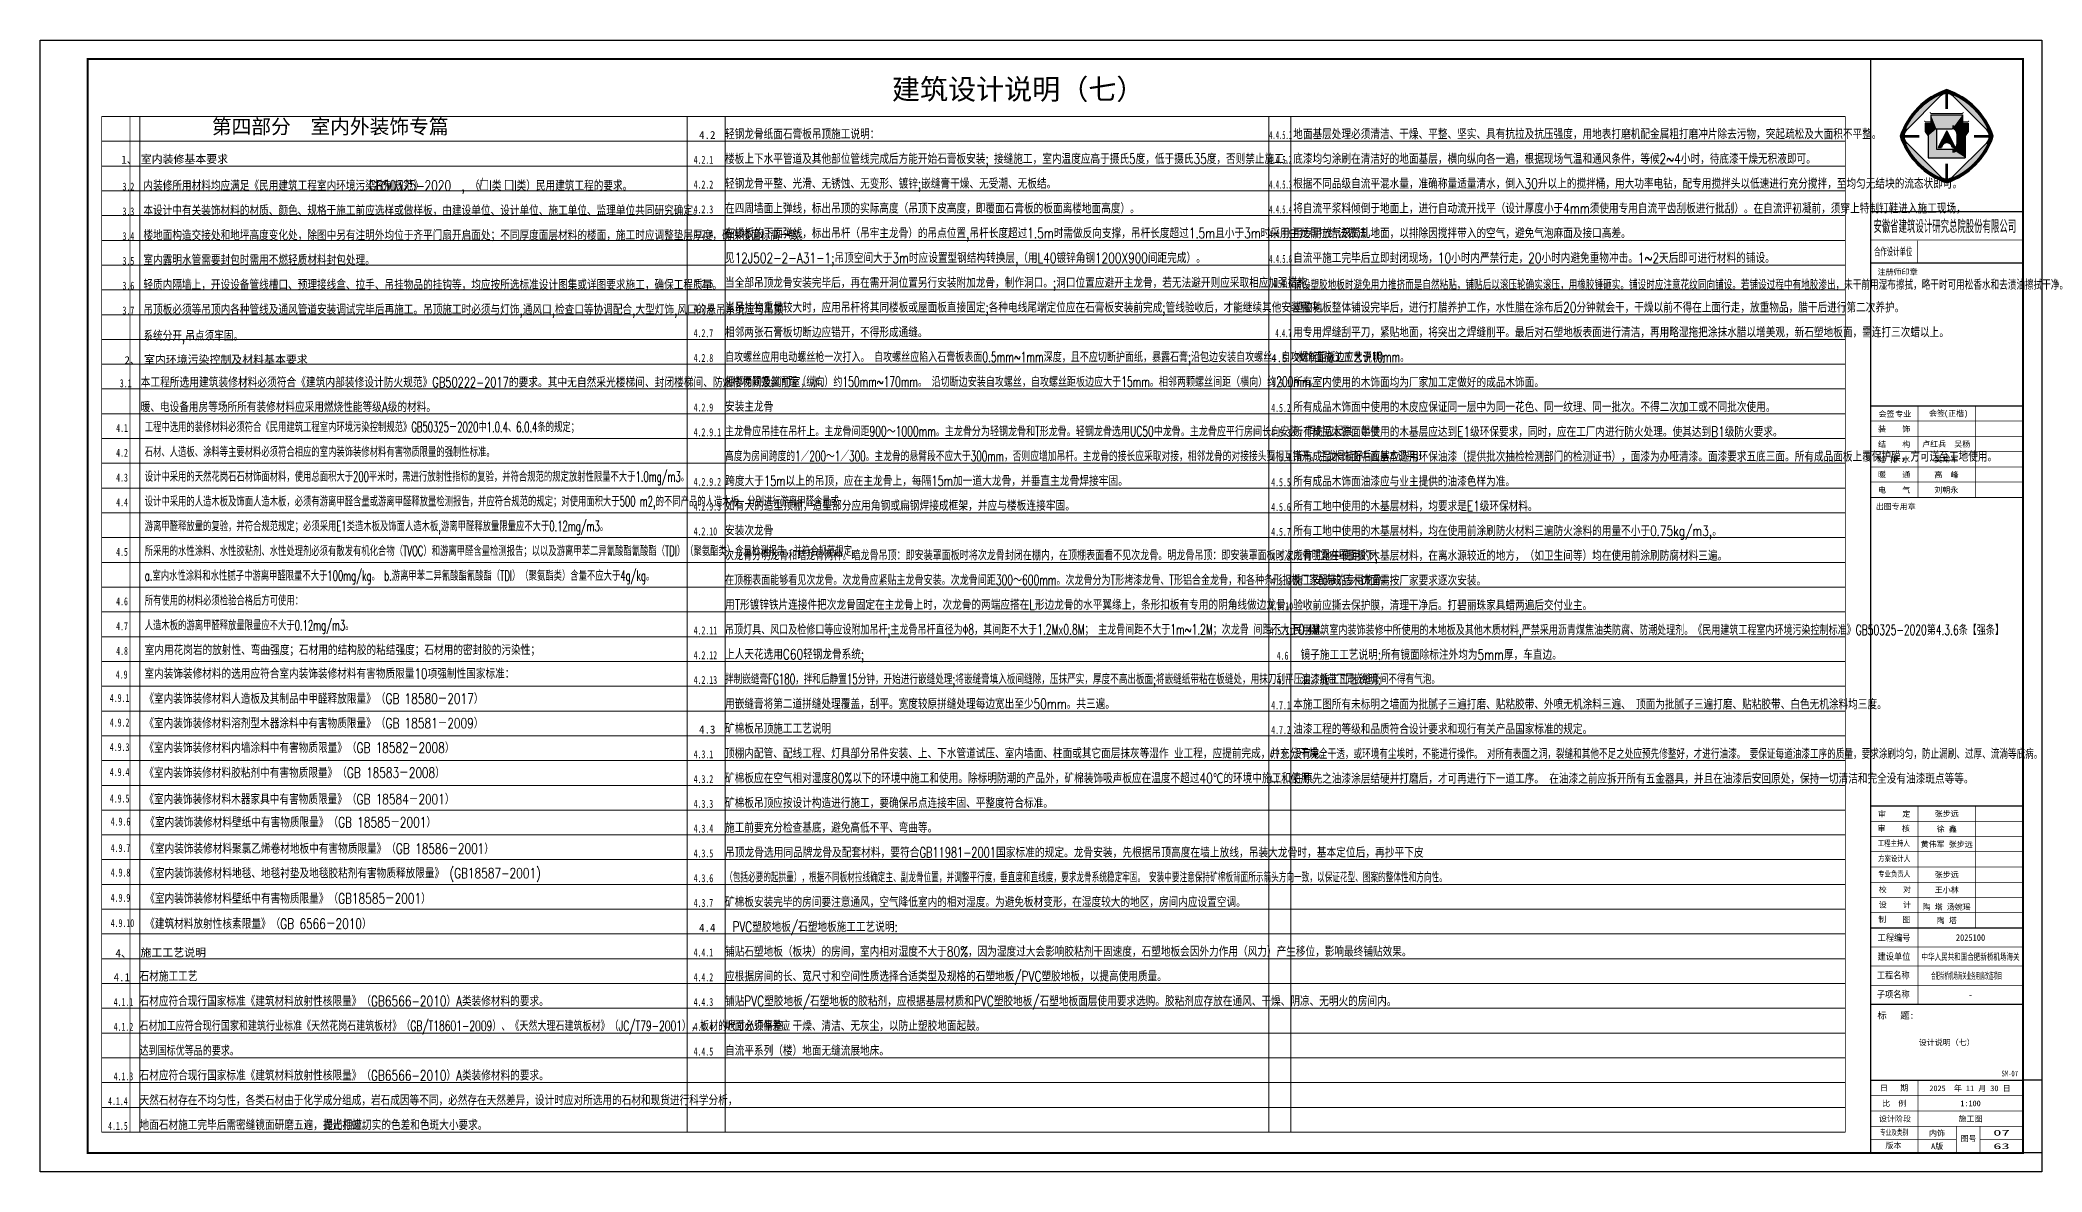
# Model space of a CAD drawing. Header units: millimetres. Extents: x -205444 to 751307, y 179719 to 310340.
# Drawn here: x 528070 to 633170, y 200444 to 259844 of the extents above; entities that cross this region are included whole.
import ezdxf
from ezdxf.enums import TextEntityAlignment as Align

# ---------------------------------------------------------------- set-up
doc = ezdxf.new("R2010")
doc.units = ezdxf.units.MM
doc.header["$LTSCALE"] = 1000
doc.layers.get('0').update_dxf_attribs({"linetype": 'CONTINUOUS'})
for name, color, linetype in [('4', 4, 'CONTINUOUS'), ('BZ_标准图框', 7, 'CONTINUOUS'), ('TEXT', 6, 'CONTINUOUS'), ('VHSoft_boundary', 7, 'CONTINUOUS')]:
    doc.layers.add(name, color=color, linetype=linetype)
for name, color, linetype, lineweight in [('A-ANNO-TABS', 163, 'CONTINUOUS', 13), ('L-说明', 55, 'CONTINUOUS', 13), ('LS-说明分割', 157, 'CONTINUOUS', 9)]:
    doc.layers.add(name, color=color, linetype=linetype, lineweight=lineweight)
doc.layers.add('VHSoft_barcode', color=7, linetype='CONTINUOUS', plot=False)
doc.styles.add('HT', font='simhei.ttf')
doc.styles.add('hz', font='simplex.shx', dxfattribs={"width": 0.8, "height": 300, "bigfont": 'hztxt.shx'})
doc.styles.add('STYLE1', font='simhei.ttf')

# ---------------------------------------------------------------- blocks, each defined once
blk = doc.blocks.new('HB')
at = {"color": 7, "const_width": 113}
for points in [[(7139, 8048, 0.2022739), (6580, 7812)], [(7139, 8047, 0.2022739), (6580, 7811)], [(7139, 8048, -0.2022739), (7699, 7812)], [(7139, 8047, -0.2022739), (7699, 7811)]]:
    blk.add_lwpolyline(points, format="xyb", dxfattribs=at)
at = {"color": 7}
for centre in [(7139, 7267), (7139, 7267), (7139, 7267), (7139, 7266), (7139, 7266), (7139, 7266)]:
    blk.add_arc(centre, 725, 45, 135, dxfattribs=at)
at = {"layer": 'TEXT', "color": 7}
for p, q in [((7139, 6842), (7139, 8292)), ((7139, 6841), (7139, 8291)), ((6627, 7779), (4028, 5181)), ((6627, 7779), (4028, 5181)), ((4028, 5181), (6627, 7779)), ((4028, 5180), (6627, 7778)), ((6627, 7778), (4028, 5180)), ((6627, 7778), (4028, 5180)), ((5907, 6335), (8371, 6335)), ((5907, 6335), (5907, 5683)), ((5907, 6334), (8371, 6334)), ((5907, 6334), (5907, 5682)), ((10250, 5181), (7651, 7779)), ((7651, 7779), (10250, 5181)), ((7651, 7778), (10250, 5180)), ((10250, 5180), (7651, 7778)), ((8371, 6335), (8371, 5683)), ((8371, 6334), (8371, 5682)), ((5472, 5683), (5907, 5683)), ((5472, 5683), (5472, 5031)), ((5472, 5682), (5907, 5682)), ((5472, 5682), (5472, 5030)), ((5472, 5031), (5690, 4705)), ((5472, 5030), (5690, 4704)), ((5690, 4705), (5690, 3002)), ((5690, 4704), (5690, 3001)), ((6342, 5248), (7574, 5248)), ((6342, 5248), (6342, 3654)), ((6342, 5247), (7574, 5247)), ((6342, 5247), (6342, 3653)), ((7139, 5103), (6487, 3799)), ((7139, 5102), (6487, 3798)), ((7139, 5103), (7139, 4207)), ((7139, 5102), (7139, 4206)), ((7175, 5031), (7791, 3799)), ((7175, 5031), (7175, 4159)), ((7175, 5030), (7791, 3798)), ((7175, 5030), (7175, 4158)), ((7936, 4886), (7936, 4017)), ((7936, 4885), (7936, 4015)), ((8371, 5683), (8806, 5683)), ((8371, 5682), (8806, 5682)), ((8806, 5031), (8588, 4705)), ((8806, 5030), (8588, 4704)), ((8588, 4705), (8588, 3002)), ((8588, 4704), (8588, 3001)), ((8806, 5683), (8806, 5031)), ((8806, 5682), (8806, 5030)), ((3516, 4669), (4965, 4669)), ((3516, 4668), (4965, 4668)), ((4028, 4156), (6627, 1558)), ((6627, 1558), (4028, 4156)), ((6627, 1557), (4028, 4155)), ((4028, 4155), (6627, 1557)), ((6342, 3654), (7574, 3654)), ((6342, 3653), (7574, 3653)), ((6487, 3799), (6731, 3799)), ((6487, 3798), (6731, 3798)), ((7583, 3799), (7791, 3799)), ((7583, 3798), (7791, 3798)), ((7651, 1558), (10250, 4156)), ((7651, 1557), (10250, 4155)), ((9313, 4669), (10762, 4669)), ((9313, 4668), (10762, 4668)), ((5690, 3002), (8588, 3002)), ((5690, 3001), (8588, 3001)), ((7139, 2495), (7139, 1046)), ((7139, 2494), (7139, 1045))]:
    blk.add_line(p, q, dxfattribs=at)
for points, const_width in [([(7167, 8189, 0.235887), (3616, 4634)], 213), ([(7167, 8188, 0.235887), (3616, 4633)], 213), ([(7111, 8189, -0.235887), (10662, 4634)], 213), ([(7111, 8188, -0.235887), (10662, 4633)], 213), ([(7167, 1148, -0.235887), (3616, 4704)], 213), ([(7167, 1147, -0.235887), (3616, 4703)], 213), ([(3777, 4717, -0.2022739), (4018, 5274)], 113), ([(3777, 4716, -0.2022739), (4018, 5273)], 113), ([(3777, 4620, 0.2022739), (4018, 4063)], 113), ([(3777, 4619, 0.2022739), (4018, 4062)], 113), ([(7111, 1148, 0.235887), (10662, 4704)], 213), ([(7111, 1147, 0.235887), (10662, 4703)], 213), ([(8072, 4886, 0.4142136), (7574, 5384)], 272), ([(8072, 4885, 0.4142136), (7574, 5383)], 272), ([(10501, 4717, 0.2022739), (10260, 5274)], 113), ([(10501, 4716, 0.2022739), (10260, 5273)], 113), ([(10501, 4620, -0.2022739), (10260, 4063)], 113), ([(10501, 4619, -0.2022739), (10260, 4062)], 113), ([(6686, 3799, -0.4142136), (7139, 4252)], 181), ([(6686, 3798, -0.4142136), (7139, 4251)], 181), ([(6731, 3799, -0.4142136), (7139, 4207)], 181), ([(6731, 3798, -0.4142136), (7139, 4206)], 181), ([(7628, 3799, 0.4142136), (7175, 4252)], 181), ([(7628, 3798, 0.4142136), (7175, 4251)], 181), ([(7583, 3799, 0.4142136), (7175, 4207)], 181), ([(7583, 3798, 0.4142136), (7175, 4206)], 181), ([(7574, 3518, 0.4142136), (8072, 4017)], 272), ([(7574, 3517, 0.4142136), (8072, 4015)], 272), ([(7139, 1289, -0.2022739), (6580, 1525)], 113), ([(7139, 1288, -0.2022739), (6580, 1524)], 113), ([(7139, 1289, 0.2022739), (7699, 1525)], 113), ([(7139, 1288, 0.2022739), (7699, 1524)], 113)]:
    blk.add_lwpolyline(points, format="xyb", dxfattribs=dict(at, const_width=const_width))
for points, const_width in [([(7139, 8248), (7139, 6799)], 217), ([(7139, 8247), (7139, 6798)], 217), ([(5830, 6521), (5907, 6444), (8371, 6444), (8448, 6521)], 72.5), ([(5830, 6520), (5907, 6443), (8371, 6443), (8448, 6520)], 72.5), ([(3560, 4669), (5009, 4669)], 217), ([(3560, 4668), (5009, 4668)], 217), ([(5396, 5869), (5472, 5792), (5907, 5792)], 72.5), ([(5396, 5868), (5472, 5791), (5907, 5791)], 72.5), ([(8371, 5792), (8806, 5792), (8882, 5869)], 72.5), ([(8371, 5791), (8806, 5791), (8882, 5868)], 72.5), ([(10719, 4669), (9269, 4669)], 217), ([(10719, 4668), (9269, 4668)], 217), ([(7139, 1089), (7139, 2538)], 217), ([(7139, 1088), (7139, 2537)], 217)]:
    blk.add_lwpolyline(points, dxfattribs=dict(at, const_width=const_width))
for centre, radius, start, end in [((8951, 2857), 5728, 108.43495, 161.56505), ((8951, 2857), 5728, 108.43495, 161.56505), ((8951, 2857), 5728, 108.43495, 161.56505), ((8951, 2856), 5728, 108.43495, 161.56505), ((8951, 2856), 5728, 108.43495, 161.56505), ((8951, 2856), 5728, 108.43495, 161.56505), ((5328, 2857), 5728, 18.43495, 71.56505), ((5328, 2857), 5728, 18.43495, 71.56505), ((5328, 2856), 5728, 18.43495, 71.56505), ((5328, 2856), 5728, 18.43495, 71.56505), ((4541, 4669), 725, 135, 225), ((4541, 4669), 725, 135, 225), ((4541, 4669), 725, 135, 225), ((4541, 4669), 725, 135, 225), ((4541, 4668), 725, 135, 225), ((4541, 4668), 725, 135, 225), ((4541, 4668), 725, 135, 225), ((4541, 4668), 725, 135, 225), ((7574, 4886), 362, 0, 90), ((7574, 4885), 362, 0, 90), ((9737, 4669), 725, 315, 45), ((9737, 4669), 725, 315, 45), ((9737, 4668), 725, 315, 45), ((9737, 4668), 725, 315, 45), ((8951, 6480), 5728, 198.43495, 251.56505), ((8951, 6480), 5728, 198.43495, 251.56505), ((8951, 6479), 5728, 198.43495, 251.56505), ((8951, 6479), 5728, 198.43495, 251.56505), ((5328, 6480), 5728, 288.43495, 341.56505), ((5328, 6479), 5728, 288.43495, 341.56505), ((7574, 4017), 362, 270, 0), ((7574, 4015), 362, 270, 0), ((7139, 2070), 725, 225, 315), ((7139, 2070), 725, 225, 315), ((7139, 2069), 725, 225, 315), ((7139, 2069), 725, 225, 315)]:
    blk.add_arc(centre, radius, start, end, dxfattribs=at)
for points in [[(6662, 7812), (6076, 7812), (4028, 5181), (4028, 5788)], [(6662, 7811), (6076, 7811), (4028, 5180), (4028, 5787)], [(7616, 7812), (8202, 7812), (10250, 5181), (10250, 5788)], [(7616, 7811), (8202, 7811), (10250, 5180), (10250, 5787)], [(5907, 6335), (6342, 5248), (8371, 6335), (7574, 5248)], [(5907, 6335), (5907, 5683), (6342, 5248)], [(5907, 6334), (6342, 5247), (8371, 6334), (7574, 5247)], [(5907, 6334), (5907, 5682), (6342, 5247)], [(8371, 6335), (7667, 5375), (8371, 5683), (8037, 5070)], [(8371, 6334), (7667, 5374), (8371, 5682), (8037, 5069)], [(5472, 5683), (5907, 5683), (5472, 5031), (6342, 5248)], [(5472, 5682), (5907, 5682), (5472, 5030), (6342, 5247)], [(5472, 5031), (5690, 4705), (6342, 5248)], [(5472, 5030), (5690, 4704), (6342, 5247)], [(5690, 4705), (6342, 5248), (5690, 3002), (6342, 3654)], [(5690, 4704), (6342, 5247), (5690, 3001), (6342, 3653)], [(6686, 3799), (6487, 3799), (7139, 4252), (7139, 5103)], [(6686, 3798), (6487, 3798), (7139, 4251), (7139, 5102)], [(7791, 3799), (7628, 3799), (7175, 5031), (7175, 4252)], [(7791, 3798), (7628, 3798), (7175, 5030), (7175, 4251)], [(7936, 4886), (8588, 4705), (8371, 5683), (8806, 5031)], [(7936, 4885), (8588, 4704), (8371, 5682), (8806, 5030)], [(8588, 3002), (7936, 4017), (8588, 4705), (7936, 4886)], [(8588, 3001), (7936, 4015), (8588, 4704), (7936, 4885)], [(8371, 5683), (8806, 5683), (8806, 5031)], [(8371, 5682), (8806, 5682), (8806, 5030)], [(6662, 1525), (6076, 1525), (4028, 4156), (4028, 3550)], [(6662, 1524), (6076, 1524), (4028, 4155), (4028, 3549)], [(6342, 3654), (5690, 3002), (7574, 3654), (8588, 3002)], [(6342, 3653), (5690, 3001), (7574, 3653), (8588, 3001)], [(7616, 1525), (8202, 1525), (10250, 4156), (10250, 3550)], [(7616, 1524), (8202, 1524), (10250, 4155), (10250, 3549)], [(7741, 3547), (8043, 3850), (8588, 3002)], [(7741, 3546), (8043, 3849), (8588, 3001)]]:
    blk.add_solid(points, dxfattribs=at)
blk = doc.blocks.new('vhtemplate_标准图框_A1+0.5')
at = {"layer": 'BZ_标准图框'}
blk.add_lwpolyline([(210, 594), (1261, 594), (1261, 0), (210, 0)], close=True, dxfattribs=at)
at = {"layer": 'BZ_标准图框', "const_width": 1}
blk.add_lwpolyline([(1251, 10), (1251, 584), (235, 584), (235, 10)], close=True, dxfattribs=at)
at = {"layer": 'BZ_标准图框'}
for points, const_width in [([(1171, 10), (1171, 584)], 0.7), ([(1171, 504), (1251, 504)], 0.7), ([(1171, 489), (1251, 489)], 0.35), ([(1195.6, 476.8), (1195.6, 488.8)], 0.35), ([(1171, 477), (1251, 477)], 0.7), ([(1171, 402), (1251, 402)], 0.7), ([(1196, 402), (1196, 354)], 0.35), ([(1226, 402), (1226, 354)], 0.35), ([(1251, 394), (1171, 394)], 0.35), ([(1251, 386), (1171, 386)], 0.35), ([(1251, 378), (1171, 378)], 0.35), ([(1251, 370), (1171, 370)], 0.35), ([(1251, 362), (1171, 362)], 0.35), ([(1251, 354), (1171, 354)], 0.5), ([(1171, 192), (1251, 192)], 0.7), ([(1196, 88), (1196, 192)], 0.35), ([(1226, 128), (1226, 192)], 0.35), ([(1171, 184), (1251, 184)], 0.35), ([(1171, 176), (1251, 176)], 0.35), ([(1171, 168), (1251, 168)], 0.35), ([(1171, 160), (1251, 160)], 0.35), ([(1171, 152), (1251, 152)], 0.35), ([(1171, 144), (1251, 144)], 0.35), ([(1171, 128), (1251, 128)], 0.7), ([(1171, 136), (1251, 136)], 0.35), ([(1171, 136), (1251, 136)], 0.35), ([(1171, 118), (1251, 118)], 0.35), ([(1171, 108), (1251, 108)], 0.35), ([(1171, 98), (1251, 98)], 0.35), ([(1171, 88), (1251, 88)], 0.7), ([(1171, 48), (1251, 48)], 0.7), ([(1196, 24), (1196, 48)], 0.35), ([(1171, 40), (1251, 40)], 0.35), ([(1171, 32), (1251, 32)], 0.35), ([(1171, 24), (1251, 24)], 0.35), ([(1176, 24), (1246, 24)], 0.35), ([(1196, 10), (1196, 24)], 0.35), ([(1216, 10), (1216, 24)], 0.35), ([(1228.5, 10), (1228.5, 24)], 0.35), ([(1171, 17), (1216, 17)], 0.35), ([(1228.5, 17), (1251, 17)], 0.35)]:
    blk.add_lwpolyline(points, dxfattribs=dict(at, const_width=const_width))
at = {"layer": 'VHSoft_barcode'}
blk.add_lwpolyline([(1251, 10), (1251, 48.3), (1261, 48.3), (1261, 10)], close=True, dxfattribs=at)
at = {"layer": 'VHSoft_boundary'}
blk.add_lwpolyline([(210, 594), (1261, 594), (1261, 0), (210, 0)], close=True, dxfattribs=at)
at = {"layer": 'BZ_标准图框', "xscale": 0.0067500000000109, "yscale": 0.0067500000000109, "zscale": 0.0067500000000109}
blk.add_blockref('HB', (1162.8, 512), dxfattribs=at)
at = {"layer": 'BZ_标准图框', "style": 'HT'}
for s, height, width, p in [('安徽省建筑设计研究总院股份有限公司', 6, 0.525, (1172.5, 493.4)), ('合作设计单位', 4, 0.6, (1172.8, 481)), ('工程主持人', 3, 0.8, (1174.8, 171)), ('方案设计人', 3, 0.8, (1175, 163)), ('专业负责人', 3, 0.8, (1175, 154.9)), ('工程编号', 3.5, 0.88, (1174.7, 121.2)), ('工程名称', 3.5, 0.88, (1174.3, 101.5)), ('建设单位', 3.5, 0.88, (1174.7, 111.3)), ('子项名称', 3.5, 0.88, (1174.3, 91.5)), ('专业及类别', 3, 0.7, (1176, 19.3))]:
    blk.add_text(s, height=height, dxfattribs=dict(at, width=width)).set_placement(p)
for s, height, p in [('注册师印章', 3, (1174.7, 470.8)), ('会签', 3, (1175.2, 396.3)), ('专业', 3, (1184, 396.3)), ('会签', 3, (1201.7, 396.7)), ('(正楷)', 3, (1209.6, 396.6)), ('装    饰', 3, (1174.9, 388.4)), ('结    构', 3, (1174.9, 380.4)), ('卢红兵  吴杨', 3, (1198.1, 380.5)), ('给 排 水', 3, (1174.9, 372.4)), ('暖    通', 3, (1174.9, 364.5)), ('吴常军', 3, (1204.5, 372.5)), ('高  峰', 3, (1204.5, 364.4)), ('电    气', 3, (1174.9, 356.4)), ('刘朝永', 3, (1204.5, 356.4)), ('出图专用章', 3, (1173.7, 347.7)), ('审    定', 3, (1174.9, 186.4)), ('审    核', 3, (1174.7, 178.8)), ('校    对', 3, (1175.3, 146.7)), ('设    计', 3, (1175.3, 138.7)), ('制    图', 3, (1175, 131)), ('标   题:', 3.5, (1174.6, 80.4)), ('日   期', 3, (1176, 42.6)), ('2025  年 11 月 30 日', 3, (1201.9, 42.4)), ('比  例', 3, (1177.1, 34.5)), ('设计阶段', 3, (1175.4, 26.4)), ('内饰', 3, (1201.7, 18.9)), ('版本 ', 3, (1178.8, 12.4)), ('A版', 3, (1202.8, 12)), ('图号', 3, (1218.3, 16))]:
    blk.add_text(s, height=height, dxfattribs=at).set_placement(p)
for tag, p in [('审定', (1211, 186.5)), ('审核', (1211, 178.5)), ('工程主持人', (1211, 170.5)), ('专业负责人', (1211, 154.5)), ('校对', (1211, 146.5)), ('设计', (1211, 137.6)), ('制图', (1211, 130.5)), ('图名', (1211, 66.4)), ('1:100', (1223.5, 34.5)), ('设计阶段', (1223.5, 26.4))]:
    blk.add_attdef(tag, text='', height=3, dxfattribs=at).set_placement(p, align=Align.CENTER)
for tag, width, p in [('2025100', 0.88, (1223.5, 121.3)), ('新桥机场海关业务用房改造项目设计总承包（2次）', 0.475, (1223.5, 101.2)), ('合肥空港经济示范区管理办公室', 0.7, (1223.5, 111.2)), ('-', 0.7, (1223.5, 91.3))]:
    blk.add_attdef(tag, text='', height=3.5, dxfattribs=dict(at, width=width)).set_placement(p, align=Align.CENTER)
for tag, p, p2 in [('索引', (1239.8, 50.1), (1248.4, 50.1)), ('图号', (1235.4, 19), (1244.1, 19))]:
    blk.add_attdef(tag, text='', height=3, dxfattribs=at).set_placement(p, p2, align=Align.FIT)
at = {"layer": 'BZ_标准图框', "style": 'HT', "width": 0.666667}
blk.add_attdef('总图号', text='', height=3, dxfattribs=at).set_placement((1235.4, 12), (1244.1, 12), align=Align.FIT)

msp = doc.modelspace()

# ---------------------------------------------------------------- linework, layer by layer
at = {"layer": 'LS-说明分割'}
for p, q in [((622844.5, 255832.4), (531308, 255832.4)), ((533308, 202532.4), (533308, 255832.4)), ((562045.7, 202532.4), (562045.7, 255832.4)), ((564044.9, 202532.4), (564044.9, 255832.4)), ((564045.7, 202532.4), (564045.7, 255832.4)), ((592583.3, 202532.4), (592583.3, 255832.4)), ((593731.8, 202532.4), (593731.8, 255832.4)), ((622844.5, 254532.4), (531308, 254532.4)), ((622844.5, 253232.4), (531308, 253232.4)), ((622844.5, 251932.4), (531308, 251932.4)), ((622844.5, 250632.4), (531308, 250632.4)), ((622844.5, 250632.4), (561194.9, 250632.4)), ((622844.5, 249332.4), (531308, 249332.4)), ((622844.5, 248032.4), (531308, 248032.4)), ((622844.5, 246732.4), (531308, 246732.4)), ((622844.5, 245432.4), (531308, 245432.4)), ((622844.5, 244132.4), (531308, 244132.4)), ((622844.5, 242832.4), (531308, 242832.4)), ((622844.5, 241532.4), (531308, 241532.4)), ((622844.5, 240232.4), (531308, 240232.4)), ((622844.5, 238932.4), (531308, 238932.4)), ((622844.5, 237632.4), (531308, 237632.4)), ((622844.5, 236332.4), (531308, 236332.4)), ((622844.5, 235032.4), (531308, 235032.4)), ((622844.5, 233732.4), (531308, 233732.4)), ((622844.5, 232432.4), (531308, 232432.4)), ((622844.5, 231132.4), (531308, 231132.4)), ((622844.5, 229832.4), (531308, 229832.4)), ((622844.5, 228532.4), (531308, 228532.4)), ((622844.5, 227232.4), (531308, 227232.4)), ((622844.5, 225932.4), (531308, 225932.4)), ((622844.5, 224632.4), (531308, 224632.4)), ((622844.5, 223332.4), (531308, 223332.4)), ((561845.7, 222032.4), (531308, 222032.4)), ((622844.5, 222032.4), (531308, 222032.4)), ((561845.7, 220732.4), (531308, 220732.4)), ((622844.5, 220732.4), (531308, 220732.4)), ((561845.7, 219432.4), (531308, 219432.4)), ((622844.5, 219432.4), (531308, 219432.4)), ((561845.7, 218132.4), (531308, 218132.4)), ((622844.5, 218132.4), (531308, 218132.4)), ((561845.7, 216832.4), (531308, 216832.4)), ((622844.5, 216832.4), (531308, 216832.4)), ((561845.7, 215532.4), (531308, 215532.4)), ((622844.5, 215532.4), (531308, 215532.4)), ((561845.7, 214232.4), (531308, 214232.4)), ((622844.5, 214232.4), (531308, 214232.4)), ((622844.5, 212932.4), (531308, 212932.4)), ((622844.5, 211632.4), (531308, 211632.4)), ((622844.5, 210332.4), (531308, 210332.4)), ((622844.5, 209032.4), (531308, 209032.4)), ((622844.5, 207732.4), (531308, 207732.4)), ((622844.5, 206432.4), (531308, 206432.4)), ((622844.5, 205132.4), (531308, 205132.4)), ((622844.5, 205132.4), (531308, 205132.4)), ((622844.5, 203832.4), (531308, 203832.4)), ((622844.5, 202532.4), (531308, 202532.4))]:
    msp.add_line(p, q, dxfattribs=at)
at = {"layer": 'LS-说明分割', "const_width": 30}
for points in [[(531308, 255832.4), (622844.5, 255832.4), (622844.5, 202532.4), (531308, 202532.4)], [(532794.7, 255832.4), (622844.5, 255832.4), (622844.5, 202532.4), (532794.7, 202532.4)]]:
    msp.add_lwpolyline(points, close=True, dxfattribs=at)

# ---------------------------------------------------------------- block references
ref = msp.add_blockref('vhtemplate_标准图框_A1+0.5', (507069.6, 200444.2), dxfattribs=dict(xscale=100, yscale=100, zscale=100))
ref.add_attrib('1:100', '1:100', dxfattribs={"layer": 'BZ_标准图框', "height": 300, "style": 'HT'}).set_placement((629419.6, 203894.2), align=Align.CENTER)
ref.add_attrib('设计阶段', '施工图', dxfattribs={"layer": 'BZ_标准图框', "height": 300, "style": 'HT'}).set_placement((629419.6, 203089.2), align=Align.CENTER)
ref.add_attrib('图名', '设计说明（七）', dxfattribs={"layer": 'BZ_标准图框', "height": 300, "style": 'HT'}).set_placement((628169.6, 207089.2), align=Align.CENTER)
ref.add_attrib('索引', 'SM-07', dxfattribs={"layer": 'BZ_标准图框', "height": 300, "style": 'HT', "width": 0.8}).set_placement((631048.4, 205458.9), (631911.3, 205458.9), align=Align.FIT)
ref.add_attrib('-', '-', dxfattribs={"layer": 'BZ_标准图框', "height": 350, "style": 'HT', "width": 0.7}).set_placement((629419.6, 209575.1), align=Align.CENTER)
ref.add_attrib('新桥机场海关业务用房改造项目设计总承包（2次）', '合肥新桥机场海关业务用房改造项目   ', dxfattribs={"layer": 'BZ_标准图框', "height": 350, "style": 'HT', "width": 0.475}).set_placement((629419.6, 210564.3), align=Align.CENTER)
ref.add_attrib('合肥空港经济示范区管理办公室', '中华人民共和国合肥新桥机场海关', dxfattribs={"layer": 'BZ_标准图框', "height": 350, "style": 'HT', "width": 0.7}).set_placement((629419.6, 211563.3), align=Align.CENTER)
ref.add_attrib('2025100', '2025100', dxfattribs={"layer": 'BZ_标准图框', "height": 350, "style": 'HT', "width": 0.88}).set_placement((629419.6, 212569.2), align=Align.CENTER)
ref.add_attrib('图号', '07', dxfattribs={"layer": 'BZ_标准图框', "height": 300, "style": 'HT', "width": 2}).set_placement((630613.1, 202348.4), (631476.1, 202348.4), align=Align.FIT)
ref.add_attrib('总图号', '63', dxfattribs={"layer": 'BZ_标准图框', "height": 300, "style": 'HT', "width": 2}).set_placement((630613.1, 201644.2), (631476.1, 201644.2), align=Align.FIT)
ref.add_attrib('制图', '陶 塔', dxfattribs={"layer": 'BZ_标准图框', "height": 300, "style": 'HT'}).set_placement((628169.6, 213493.4), align=Align.CENTER)
ref.add_attrib('设计', '陶 塔 汤婉瑶', dxfattribs={"layer": 'BZ_标准图框', "height": 300, "style": 'HT'}).set_placement((628169.6, 214201.7), align=Align.CENTER)
ref.add_attrib('校对', '王小林', dxfattribs={"layer": 'BZ_标准图框', "height": 300, "style": 'HT'}).set_placement((628169.6, 215093.4), align=Align.CENTER)
ref.add_attrib('专业负责人', '张步远', dxfattribs={"layer": 'BZ_标准图框', "height": 300, "style": 'HT'}).set_placement((628169.6, 215893), align=Align.CENTER)
ref.add_attrib('工程主持人', '黄伟军 张步远', dxfattribs={"layer": 'BZ_标准图框', "height": 300, "style": 'HT'}).set_placement((628169.6, 217493.4), align=Align.CENTER)
ref.add_attrib('审核', '徐 鑫', dxfattribs={"layer": 'BZ_标准图框', "height": 300, "style": 'HT'}).set_placement((628169.6, 218293.4), align=Align.CENTER)
ref.add_attrib('审定', '张步远', dxfattribs={"layer": 'BZ_标准图框', "height": 300, "style": 'HT'}).set_placement((628169.6, 219093.4), align=Align.CENTER)

# ---------------------------------------------------------------- texts
at = {"style": 'HT'}
for s, p in [('4.2', (562671, 254652.4)), ('4.5', (592704.7, 242943.1)), ('4.3', (562671, 223452.4)), ('4.4', (562670.3, 213052.4)), ('4.1', (531933.4, 210452.4))]:
    msp.add_text(s, height=420, dxfattribs=at).set_placement(p)
at = {"layer": '4', "style": 'HT'}
for s, p in [('1、', (532334.6, 253354.9)), ('室内装修基本要求', (533356.9, 253389.4)), ('2、', (532506.4, 242834)), ('室内环境污染控制及材料基本要求', (533528.7, 242868.5)), ('4、', (532031.6, 211712.1)), ('施工工艺说明', (533344.4, 211746.6))]:
    msp.add_text(s, height=420, dxfattribs=at).set_placement(p)
at = {"layer": '4', "insert": (537088.7, 255686.1), "char_height": 759.629, "width": 47765.376, "attachment_point": 1, "style": 'HT'}
msp.add_mtext('第四部分  室内外装饰专篇', dxfattribs=at)
at = {"layer": 'A-ANNO-TABS', "color": 0, "style": 'STYLE1'}
msp.add_text('建筑设计说明（七）', height=1080, dxfattribs=at).set_placement((572791.5, 256726.4))
at = {"layer": 'L-说明', "color": 7, "style": 'hz'}
for s, width, p in [('轻钢龙骨纸面石膏板吊顶施工说明： ', 0.75, (564033.3, 254642.4)), ('木饰面施工工艺说明:', 0.75, (593963.1, 242919.4)), ('民用建筑室内装饰装修中所使用的木地板及其他木质材料,严禁采用沥青煤焦油类防腐、防潮处理剂。《民用建筑工程室内环境污染控制标准》GB50325-2020第4.3.6条【强条】', 0.65, (593863.3, 228619.4)), ('室内装饰装修材料的选用应符合室内装饰装修材料有害物质限量10项强制性国家标准：', 0.75, (533548.2, 226325)), ('矿棉板吊顶施工工艺说明 ', 0.75, (564033.3, 223442.4)), ('PVC塑胶地板/石塑地板施工工艺说明:', 0.75, (564419.1, 213042.4)), ('石材施工工艺', 0.75, (533295.6, 210442.4))]:
    msp.add_text(s, height=540, dxfattribs=dict(at, width=width)).set_placement(p)
at = {"layer": 'L-说明'}
for s, height, style, width, p in [('4.4.5.1', 420, 'HT', 0.5, (592599.5, 254652.4)), ('地面基层处理必须清洁、干燥、平整、坚实、具有抗拉及抗压强度，用地表打磨机配金属粗打磨冲片除去污物，突起疏松及大面积不平整。', 540, 'hz', 0.75, (593861.3, 254642.4)), ('4.2.1', 420, 'HT', 0.6, (562382.4, 253352.4)), ('楼板上下水平管道及其他部位管线完成后方能开始石膏板安装; 接缝施工，室内温度应高于摄氏5度，低于摄氏35度，否则禁止施工。', 540, 'hz', 0.75, (564033.3, 253342.4)), ('4.4.5.2', 420, 'HT', 0.5, (592599.5, 253352.4)), ('底漆均匀涂刷在清洁好的地面基层，横向纵向各一遍，根据现场气温和通风条件，等候2~4小时，待底漆干燥无积液即可。', 540, 'hz', 0.75, (593861.3, 253342.4)), ('3.2', 420, 'HT', 0.6, (532398.8, 251944.6)), ('内装修所用材料均应满足《民用建筑工程室内环境污染控制规范》', 540, 'hz', 0.75, (533496.2, 251934.6)), ('GB50325-2020', 540, 'hz', 0.75, (545346.7, 251934.6)), ('（□', 540, 'hz', 0.75, (550625.5, 251934.6)), ('I', 540, 'hz', 0.75, (551653.8, 251934.6)), ('类', 540, 'hz', 0.75, (551788.8, 251934.6)), ('□', 540, 'hz', 0.75, (552437.9, 251934.6)), ('II', 540, 'hz', 0.75, (552817.1, 251934.6)), ('类）民用建筑工程的要求。', 540, 'hz', 0.75, (553087.1, 251934.6)), ('4.2.2', 420, 'HT', 0.6, (562382.4, 252052.4)), ('轻钢龙骨平整、光滑、无锈蚀、无变形、镀锌;嵌缝膏干燥、无受潮、无板结。 ', 540, 'hz', 0.75, (564033.3, 252042.4)), ('4.4.5.3', 420, 'HT', 0.5, (592599.5, 252052.4)), ('根据不同品级自流平混水量，准确称量适量清水，倒入30升以上的搅拌桶，用大功率电钻，配专用搅拌头以低速进行充分搅拌，至均匀无结块的流态状即可。 ', 540, 'hz', 0.75, (593861.3, 252042.4)), ('本设计中有关装饰材料的材质、颜色、规格于施工前应选样或做样板，由建设单位、设计单位、施工单位、监理单位共同研究确定。', 540, 'hz', 0.75, (533496.2, 250634.6)), (',', 540, 'hz', 0.75, (550198, 251934.6)), ('在四周墙面上弹线，标出吊顶的实际高度（吊顶下皮高度，即覆面石膏板的板面离楼地面高度）。', 540, 'hz', 0.75, (564033.3, 250742.4)), ('将自流平浆料倾倒于地面上，进行自动流开找平（设计厚度小于4mm须使用专用自流平齿刮板进行批刮）。在自流评初凝前，须穿上特制钉鞋进入施工现场，', 540, 'hz', 0.75, (593861.3, 250742.4)), ('3.3', 420, 'HT', 0.6, (532398.8, 250644.6)), ('4.2.3', 420, 'HT', 0.6, (562382.4, 250752.4)), ('4.4.5.4', 420, 'HT', 0.5, (592599.5, 250752.4)), ('3.4', 420, 'HT', 0.6, (532398.8, 249344.6)), ('楼地面构造交接处和地坪高度变化处，除图中另有注明外均位于齐平门扇开启面处；不同厚度面层材料的楼面，施工时应调整垫层厚度，确保楼面标高一致。', 540, 'hz', 0.75, (533496.2, 249334.6)), ('4.2.4', 420, 'HT', 0.6, (562382.4, 249452.4)), ('在楼板的下面弹线，标出吊杆（吊牢主龙骨）的吊点位置,吊杆长度超过1.5m时需做反向支撑，吊杆长度超过1.5m且小于3m时采用主龙骨拉结法做法', 540, 'hz', 0.75, (564033.3, 249442.4)), ('4.4.5.5', 420, 'HT', 0.5, (592599.5, 249452.4)), ('用专用放气滚筒轧地面，以排除因搅拌带入的空气，避免气泡麻面及接口高差。 ', 540, 'hz', 0.75, (593861.3, 249442.4)), ('3.5', 420, 'HT', 0.6, (532398.8, 248044.6)), ('室内露明水管需要封包时需用不燃轻质材料封包处理。', 540, 'hz', 0.75, (533496.2, 248034.6)), ('见12J502-2-A31-1;吊顶空间大于3m时应设置型钢结构转换层,（用L40镀锌角钢1200X900间距完成）。', 540, 'hz', 0.75, (564033.3, 248142.4)), ('4.4.5.6', 420, 'HT', 0.5, (592599.5, 248152.4)), ('自流平施工完毕后立即封闭现场，10小时内严禁行走，20小时内避免重物冲击。1~2天后即可进行材料的铺设。', 540, 'hz', 0.75, (593861.3, 248142.4)), ('3.6', 420, 'HT', 0.6, (532398.8, 246744.6)), ('轻质内隔墙上，开设设备管线槽口、预理接线盒、拉手、吊挂物品的挂钩等，均应按所选标准设计图集或详图要求施工，确保工程质量。', 540, 'hz', 0.75, (533496.2, 246734.6)), ('4.2.5', 420, 'HT', 0.6, (562382.4, 246852.4)), ('当全部吊顶龙骨安装完毕后，再在需开洞位置另行安装附加龙骨，制作洞口。;洞口位置应避开主龙骨，若无法避开则应采取相应加强措施。', 540, 'hz', 0.75, (564033.3, 246842.4)), ('4.4.6', 420, 'HT', 0.6, (592785.8, 246852.4)), ('铺设塑胶地板时避免用力推挤而是自然粘贴，铺贴后以滚压轮确实滚压，用橡胶锤砸实。铺设时应注意花纹同向铺设。若铺设过程中有地胶渗出，未干前用湿布擦拭，略干时可用松香水和去渍油擦拭干净。', 540, 'hz', 0.62, (593861.3, 246736.7)), ('吊顶板必须等吊顶内各种管线及通风管道安装调试完毕后再施工。吊顶施工时必须与灯饰,通风口,检查口等协调配合,大型灯饰,风口的悬吊系统应与吊顶', 540, 'hz', 0.75, (533496.2, 245434.6)), ('4.2.6', 420, 'HT', 0.6, (562382.4, 245552.4)), ('当吊挂物重量较大时，应用吊杆将其同楼板或屋面板直接固定;各种电线尾端定位应在石膏板安装前完成;管线验收后，才能继续其他安装程序。 ', 540, 'hz', 0.75, (564033.3, 245542.4)), ('塑胶地板整体铺设完毕后，进行打腊养护工作，水性腊在涂布后20分钟就会干，干燥以前不得在上面行走，放重物品，腊干后进行第二次养护。', 540, 'hz', 0.75, (593861.3, 245542.4)), ('3.7', 420, 'HT', 0.6, (532398.8, 245444.6)), ('系统分开,吊点须牢固。', 540, 'hz', 0.75, (533496.2, 244056.8)), ('4.2.7', 420, 'HT', 0.6, (562382.4, 244252.4)), ('相邻两张石膏板切断边应错开，不得形成通缝。 ', 540, 'hz', 0.75, (564033.3, 244242.4)), ('4.4.7', 420, 'HT', 0.5, (592923.1, 244252.4)), ('用专用焊缝刮平刀，紧贴地面，将突出之焊缝削平。最后对石塑地板表面进行清洁，再用略湿拖把涂抹水腊以增美观，新石塑地板面，需连打三次蜡以上。', 540, 'hz', 0.75, (593861.3, 244242.4)), ('4.2.8', 420, 'HT', 0.6, (562382.4, 242952.4)), ('自攻螺丝应用电动螺丝枪一次打入。 自攻螺丝应陷入石膏板表面0.5mm~1mm深度，且不应切断护面纸，暴露石膏;沿包边安装自攻螺丝，自攻螺丝距板边应大于10mm。', 540, 'hz', 0.65, (564033.3, 242942.4)), ('3.1', 420, 'HT', 0.6, (532257.9, 241625.5)), ('本工程所选用建筑装修材料必须符合《建筑内部装修设计防火规范》GB50222-2017的要求。其中无自然采光楼梯间、封闭楼梯间、防烟楼梯间及其前室，水、', 540, 'hz', 0.7, (533355.2, 241615.5)), ('相邻两颗螺丝间距（纵向）约150mm~170mm。 沿切断边安装自攻螺丝，自攻螺丝距板边应大于15mm。相邻两颗螺丝间距（横向）约200mm。 ', 540, 'hz', 0.65, (564033.3, 241642.4)), ('4.5.1', 420, 'HT', 0.6, (592705, 241629.4)), ('所有室内使用的木饰面均为厂家加工定做好的成品木饰面。 ', 540, 'hz', 0.75, (593863.3, 241619.4)), ('暖、电设备用房等场所所有装修材料应采用燃烧性能等级A级的材料。', 540, 'hz', 0.75, (533355.2, 240319.5)), ('4.2.9', 420, 'HT', 0.6, (562382.4, 240352.4)), ('安装主龙骨', 540, 'hz', 0.75, (564033.3, 240342.4)), ('4.5.2', 420, 'HT', 0.6, (592705, 240329.4)), ('所有成品木饰面中使用的木皮应保证同一层中为同一花色、同一纹理、同一批次。不得二次加工或不同批次使用。 ', 540, 'hz', 0.75, (593863.3, 240319.4)), ('4.1', 420, 'HT', 0.6, (532066, 239276.6)), ('主龙骨应吊挂在吊杆上。主龙骨间距900～1000mm。主龙骨分为轻钢龙骨和T形龙骨。轻钢龙骨选用UC50中龙骨。主龙骨应平行房间长向安装，同时应起拱，起拱', 540, 'hz', 0.65, (564033.3, 239042.4)), ('4.2.9.1', 420, 'HT', 0.6, (562382.4, 239052.4)), ('4.5.3', 420, 'HT', 0.6, (592705, 239029.4)), ('所有成品木饰面中使用的木基层应达到E1级环保要求，同时，应在工厂内进行防火处理。使其达到B1级防火要求。', 540, 'hz', 0.75, (593863.3, 239019.4)), ('4.2', 420, 'HT', 0.6, (532066, 237976.6)), ('石材、人造板、涂料等主要材料必须符合相应的室内装饰装修材料有害物质限量的强制性标准。', 540, 'hz', 0.6, (533566.5, 237966.6)), ('高度为房间跨度的1／200～1／300。主龙骨的悬臂段不应大于300mm，否则应增加吊杆。主龙骨的接长应采取对接，相邻龙骨的对接接头要相互错开。主龙骨挂好后应基本调平。', 540, 'hz', 0.63, (564033.3, 237742.4)), ('4.5.4', 420, 'HT', 0.6, (592705, 237729.4)), ('所有成品木饰面中面层应选用环保油漆（提供批次抽检检测部门的检测证书），面漆为办哑清漆。面漆要求五底三面。所有成品面板上覆保护膜，方可送至工地使用。', 540, 'hz', 0.75, (593863.3, 237719.4)), ('4.3', 420, 'HT', 0.6, (532066, 236676.6)), ('设计中采用的天然花岗石石材饰面材料，使用总面积大于200平米时，需进行放射性指标的复验，并符合规范的规定放射性限量不大于1.0mg/m3。', 540, 'hz', 0.6, (533566.5, 236666.6)), ('4.2.9.2', 420, 'HT', 0.6, (562382.4, 236452.4)), ('跨度大于15m以上的吊顶，应在主龙骨上，每隔15m加一道大龙骨，并垂直主龙骨焊接牢固。', 540, 'hz', 0.7, (564033.3, 236442.4)), ('4.5.5', 420, 'HT', 0.6, (592705, 236429.4)), ('所有成品木饰面油漆应与业主提供的油漆色样为准。', 540, 'hz', 0.75, (593863.3, 236419.4)), ('4.4', 420, 'HT', 0.6, (532066, 235376.6)), ('设计中采用的人造木板及饰面人造木板，必须有游离甲醛含量或游离甲醛释放量检测报告，并应符合规范的规定；对使用面积大于500 m2,的不同产品的人造木板，分别进行游离甲醛含量或', 540, 'hz', 0.6, (533566.5, 235366.6)), ('4.2.9.3', 420, 'HT', 0.6, (562382.4, 235152.4)), ('如有大的造型顶棚，造型部分应用角钢或扁钢焊接成框架，并应与楼板连接牢固。', 540, 'hz', 0.7, (564033.3, 235142.4)), ('4.5.6', 420, 'HT', 0.6, (592705, 235129.4)), ('所有工地中使用的木基层材料，均要求是E1级环保材料。 ', 540, 'hz', 0.75, (593863.3, 235119.4)), ('游离甲醛释放量的复验，并符合规范规定；必须采用E1类造木板及饰面人造木板,游离甲醛释放量限量应不大于0.12mg/m3。', 540, 'hz', 0.6, (533566.5, 234066.6)), ('安装次龙骨', 540, 'hz', 0.75, (564033.3, 233842.4)), ('所有工地中使用的木基层材料，均在使用前涂刷防火材料三遍防火涂料的用量不小于0.75kg/m3,。', 540, 'hz', 0.75, (593863.3, 233819.4)), ('所采用的水性涂料、水性胶粘剂、水性处理剂必须有散发有机化合物（TVOC）和游离甲醛含量检测报告；以以及游离甲苯二异氰酸酯氰酸酯（TDI）（聚氨酯类）含量检测报告，并符合规范规定。', 540, 'hz', 0.6, (533566.5, 232766.6)), ('4.2.10', 420, 'HT', 0.6, (562382.4, 233852.4)), ('4.5.7', 420, 'HT', 0.6, (592705, 233829.4)), ('4.5', 420, 'HT', 0.6, (532066, 232776.6)), ('次龙骨分明龙骨和暗龙骨两种。暗龙骨吊顶：即安装罩面板时将次龙骨封闭在棚内，在顶棚表面看不见次龙骨。明龙骨吊顶：即安装罩面板时次龙骨明露在罩面板下,', 540, 'hz', 0.65, (564033.3, 232542.4)), ('4.5.8', 420, 'HT', 0.6, (592705, 232529.4)), ('所有工地中使用的木基层材料，在离水源较近的地方，（如卫生间等）均在使用前涂刷防腐材料三遍。', 540, 'hz', 0.75, (593863.3, 232519.4)), ('a.室内水性涂料和水性腻子中游离甲醛限量不大于100mg/kg。 b.游离甲苯二异氰酸酯氰酸酯（TDI）（聚氨酯类）含量不应大于4g/kg。', 540, 'hz', 0.6, (533566.5, 231466.6)), ('在顶棚表面能够看见次龙骨。次龙骨应紧贴主龙骨安装。次龙骨间距300～600mm。次龙骨分为T形烤漆龙骨、T形铝合金龙骨，和各种条形扣板厂家配带的专用龙骨。', 540, 'hz', 0.65, (564033.3, 231242.4)), ('4.5.9', 420, 'HT', 0.6, (592705, 231229.4)), ('施工安装成品木饰面需按厂家要求逐次安装。', 540, 'hz', 0.75, (593863.3, 231219.4)), ('4.6', 420, 'HT', 0.6, (532066, 230176.6)), ('所有使用的材料必须检验合格后方可使用：', 540, 'hz', 0.6, (533566.5, 230166.6)), ('用T形镀锌铁片连接件把次龙骨固定在主龙骨上时，次龙骨的两端应搭在L形边龙骨的水平翼缘上，条形扣板有专用的阴角线做边龙骨。', 540, 'hz', 0.75, (564033.3, 229942.4)), ('4.5.10', 420, 'HT', 0.6, (592617.8, 229922.7)), ('验收前应撕去保护膜，清理干净后。打碧丽珠家具蜡两遍后交付业主。', 540, 'hz', 0.75, (593863.3, 229919.4)), ('4.7', 420, 'HT', 0.6, (532066, 228876.6)), ('人造木板的游离甲醛释放量限量应不大于0.12mg/m3。', 540, 'hz', 0.6, (533565.7, 228866.6)), ('吊顶灯具、风口及检修口等应设附加吊杆;主龙骨吊杆直径为Φ8，其间距不大于1.2Mx0.8M； 主龙骨间距不大于1m~1.2M；次龙骨 间距不大于0.4M。 ', 540, 'hz', 0.65, (564033.3, 228642.4)), ('室内用花岗岩的放射性、弯曲强度；石材用的结构胶的粘结强度；石材用的密封胶的污染性；', 540, 'hz', 0.75, (533565.7, 227566.6)), ('4.2.11', 420, 'HT', 0.6, (562382.4, 228652.4)), ('4.5.11', 420, 'HT', 0.6, (592617.8, 228622.7)), ('4.8', 420, 'HT', 0.6, (532066, 227576.6)), ('4.2.12', 420, 'HT', 0.6, (562382.4, 227352.4)), ('上人天花选用C60轻钢龙骨系统; ', 540, 'hz', 0.75, (564033.3, 227342.4)), ('4.6', 420, 'HT', 0.6, (592993.6, 227329.4)), ('镜子施工工艺说明:所有镜面除标注外均为5mm厚，车直边。\u3000\u3000', 540, 'hz', 0.75, (594249.9, 227319.4)), ('4.9', 420, 'HT', 0.6, (532047.7, 226335.1)), ('4.2.13', 420, 'HT', 0.6, (562382.4, 226052.4)), ('拌制嵌缝膏FG180，拌和后静置15分钟，开始进行嵌缝处理;将嵌缝膏填入板间缝隙，压抹严实，厚度不高出板面;将嵌缝纸带粘在板缝处，用抹刀刮平压实，纸带下同嵌缝膏间不得有气泡。 ', 540, 'hz', 0.62, (564033.3, 226042.4)), ('4.7', 420, 'HT', 0.6, (592993.6, 226029.4)), ('油漆施工工艺说明:', 540, 'hz', 0.75, (594249.9, 226019.4)), ('4.9.1', 420, 'HT', 0.6, (531734.9, 225106.8)), ('《室内装饰装修材料人造板及其制品中甲醛释放限量》（GB 18580－2017）', 540, 'hz', 0.75, (533548.2, 225012.6)), ('用嵌缝膏将第二道拼缝处理覆盖，刮平。宽度较原拼缝处理每边宽出至少50mm。共三遍。', 540, 'hz', 0.75, (564033.3, 224742.4)), ('4.7.1', 420, 'HT', 0.6, (592705, 224729.4)), ('本施工图所有未标明之墙面为批腻子三遍打磨、贴粘胶带、外喷无机涂料三遍、 顶面为批腻子三遍打磨、贴粘胶带、白色无机涂料均三度。', 540, 'hz', 0.75, (593863.3, 224719.4)), ('4.9.2', 420, 'HT', 0.6, (531734.9, 223819.2)), ('《室内装饰装修材料溶剂型木器涂料中有害物质限量》（GB 18581－2009）', 540, 'hz', 0.75, (533548.2, 223725)), ('油漆工程的等级和品质符合设计要求和现行有关产品国家标准的规定。', 540, 'hz', 0.75, (593863.3, 223419.4)), ('4.9.3', 420, 'HT', 0.6, (531734.9, 222531.7)), ('《室内装饰装修材料内墙涂料中有害物质限量》（GB 18582－2008）', 540, 'hz', 0.75, (533548.2, 222437.5)), ('4.7.2', 420, 'HT', 0.6, (592705, 223429.4)), ('4.3.1', 420, 'HT', 0.6, (562382.4, 222152.4)), ('顶棚内配管、配线工程、灯具部分吊件安装、上、下水管道试压、室内墙面、柱面或其它面层抹灰等湿作 业工程，应提前完成，并充分干燥。', 540, 'hz', 0.75, (564033.3, 222142.4)), ('4.7.2.1', 420, 'HT', 0.5, (592623.6, 222129.4)), ('没有完全干透，或环境有尘埃时，不能进行操作。 对所有表面之洞，裂缝和其他不足之处应预先修整好，才进行油漆。 要保证每道油漆工序的质量，要求涂刷均匀，防止漏刷、过厚、流淌等庇病。', 540, 'hz', 0.62, (593863.3, 222119.4)), ('4.9.4', 420, 'HT', 0.6, (531734.9, 221219.2)), ('《室内装饰装修材料胶粘剂中有害物质限量》（GB 18583－2008）', 540, 'hz', 0.75, (533548.2, 221125)), ('4.3.2', 420, 'HT', 0.6, (562382.4, 220852.4)), ('矿棉板应在空气相对湿度80%%%以下的环境中施工和使用。除标明防潮的产品外，矿棉装饰吸声板应在温度不超过40℃的环境中施工和使用。 ', 540, 'hz', 0.75, (564033.3, 220842.4)), ('4.7.2.2', 420, 'HT', 0.5, (592623.6, 220829.4)), ('在原先之油漆涂层结硬并打磨后，才可再进行下一道工序。 在油漆之前应拆开所有五金器具，并且在油漆后安回原处，保持一切清洁和完全没有油漆斑点等等。', 540, 'hz', 0.75, (593862.6, 220819.4)), ('4.9.5', 420, 'HT', 0.6, (531734.9, 219832.1)), ('《室内装饰装修材料木器家具中有害物质限量》（GB 18584－2001）', 540, 'hz', 0.75, (533548.2, 219737.9)), ('4.3.3', 420, 'HT', 0.6, (562382.4, 219552.4)), ('矿棉板吊顶应按设计构造进行施工，要确保吊点连接牢固、平整度符合标准。', 540, 'hz', 0.75, (564033.3, 219542.4)), ('4.9.6', 420, 'HT', 0.6, (531779.3, 218622.5)), ('《室内装饰装修材料壁纸中有害物质限量》（GB 18585－2001）', 540, 'hz', 0.75, (533592.6, 218528.3)), ('4.3.4', 420, 'HT', 0.6, (562382.4, 218252.4)), ('施工前要充分检查基底，避免高低不平、弯曲等。 ', 540, 'hz', 0.75, (564033.3, 218242.4)), ('4.9.7', 420, 'HT', 0.6, (531779.3, 217235.9)), ('《室内装饰装修材料聚氯乙烯卷材地板中有害物质限量》（GB 18586－2001）', 540, 'hz', 0.75, (533592.6, 217141.7)), ('4.3.5', 420, 'HT', 0.6, (562382.4, 216952.4)), ('吊顶龙骨选用同品牌龙骨及配套材料，要符合GB11981-2001国家标准的规定。龙骨安装，先根据吊顶高度在墙上放线，吊装大龙骨时，基本定位后，再抄平下皮', 540, 'hz', 0.7, (564033.3, 216942.4)), ('4.9.8', 420, 'HT', 0.6, (531779.3, 215948.3)), ('《室内装饰装修材料地毯、地毯衬垫及地毯胶粘剂有害物质释放限量》 (GB18587-2001)', 540, 'hz', 0.75, (533592.6, 215854.1)), ('4.3.6', 420, 'HT', 0.6, (562382.4, 215652.4)), ('（包括必要的起拱量），根据不同板材拉线确定主、副龙骨位置，并调整平行度，垂直度和直线度，要求龙骨系统稳定牢固。 安装中要注意保持矿棉板背面所示箭头方向一致，以保证花型、图案的整体性和方向性。 ', 540, 'hz', 0.55, (564033.3, 215642.4)), ('4.9.9', 420, 'HT', 0.6, (531779.3, 214623.5)), ('《室内装饰装修材料壁纸中有害物质限量》（GB18585－2001）', 540, 'hz', 0.75, (533592.6, 214529.3)), ('4.3.7', 420, 'HT', 0.6, (562381.7, 214352.4)), ('矿棉板安装完毕的房间要注意通风，空气降低室内的相对湿度。为避免板材变形，在湿度较大的地区，房间内应设置空调。', 540, 'hz', 0.75, (564032.5, 214342.4)), ('4.9.10', 420, 'HT', 0.6, (531779.3, 213295.7)), ('《建筑材料放射性核素限量》（GB 6566－2010）', 540, 'hz', 0.75, (533592.6, 213201.5)), ('铺贴石塑地板（板块）的房间，室内相对湿度不大于80%%%，因为湿度过大会影响胶粘剂干固速度，石塑地板会因外力作用（风力）产生移位，影响最终铺贴效果。 ', 540, 'hz', 0.75, (564032.5, 211742.4)), ('4.4.1', 420, 'HT', 0.6, (562381.7, 211752.4)), ('4.4.2', 420, 'HT', 0.6, (562381.7, 210452.4)), ('应根据房间的长、宽尺寸和空间性质选择合适类型及规格的石塑地板/PVC塑胶地板，以提高使用质量。 ', 540, 'hz', 0.75, (564032.5, 210442.4)), ('4.1.1', 420, 'HT', 0.6, (531933.4, 209152.4)), ('石材应符合现行国家标准《建筑材料放射性核限量》（GB6566-2010）A类装修材料的要求。', 540, 'hz', 0.75, (533295.6, 209142.4)), ('4.4.3', 420, 'HT', 0.6, (562381.7, 209152.4)), ('铺贴PVC塑胶地板/石塑地板的胶粘剂，应根据基层材质和PVC塑胶地板/石塑地板面层使用要求选购。胶粘剂应存放在通风、干燥、阴凉、无明火的房间内。', 540, 'hz', 0.75, (564032.5, 209142.4)), ('4.1.2', 420, 'HT', 0.6, (531933.4, 207852.4)), ('石材加工应符合现行国家和建筑行业标准《天然花岗石建筑板材》（GB/T18601-2009）、《天然大理石建筑板材》（JC/T79-2001），板材的尺寸允许偏差应', 540, 'hz', 0.65, (533295.6, 207842.4)), ('4.4.4', 420, 'HT', 0.6, (562381.7, 207852.4)), ('地面必须平整、干燥、清洁、无灰尘，以防止塑胶地面起鼓。 ', 540, 'hz', 0.75, (564032.5, 207842.4)), ('达到国标优等品的要求。 ', 540, 'hz', 0.65, (533295.6, 206542.4)), ('自流平系列（楼）地面无缝流展地床。', 540, 'hz', 0.75, (564032.5, 206542.4)), ('4.4.5', 420, 'HT', 0.6, (562381.7, 206552.4)), ('4.1.3', 420, 'HT', 0.6, (531933.4, 205252.4)), ('石材应符合现行国家标准《建筑材料放射性核限量》（GB6566-2010）A类装修材料的要求。', 540, 'hz', 0.75, (533295.6, 205242.4)), ('4.1.4', 420, 'HT', 0.6, (531644.8, 203952.4)), ('天然石材存在不均匀性，各类石材由于化学成分组成，岩石成因等不同，必然存在天然差异，设计时应对所选用的石材和现货进行科学分析，', 540, 'hz', 0.75, (533295.6, 203942.4)), ('4.1.5', 420, 'HT', 0.6, (531644.8, 202652.4)), ('地面石材施工完毕后需密缝镜面研磨五遍，抛光打蜡。', 540, 'hz', 0.75, (533295.6, 202642.4)), ('提出相应切实的色差和色斑大小要求。 ', 540, 'hz', 0.75, (542950.6, 202642.4))]:
    msp.add_text(s, height=height, dxfattribs=dict(at, style=style, width=width)).set_placement(p)
at = {"layer": 'L-说明', "color": 1, "style": 'hz', "width": 0.75}
msp.add_text('√', height=540, dxfattribs=at).set_placement((551029.3, 252003.9))
at = {"layer": 'L-说明', "color": 3, "style": 'hz', "width": 0.6}
msp.add_text('工程中选用的装修材料必须符合《民用建筑工程室内环境污染控制规范》GB50325－2020中1.0.4、6.0.4条的规定；', height=540, dxfattribs=at).set_placement((533566.5, 239266.6))

doc.saveas('drawing.dxf')
